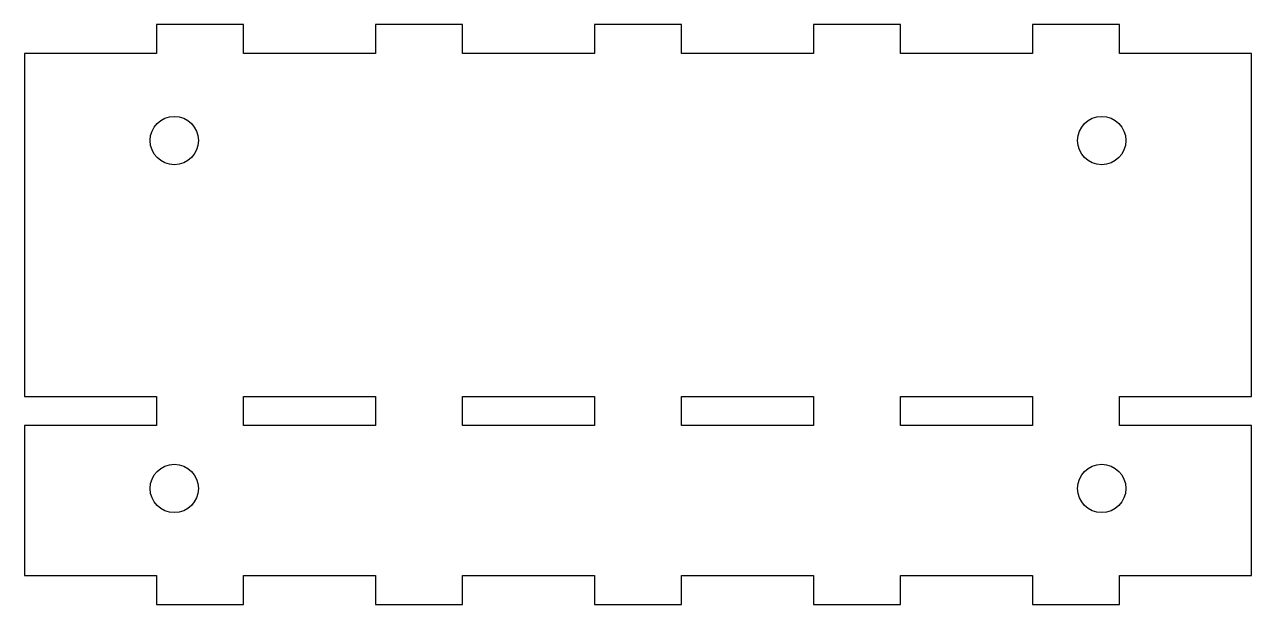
# Model space of a CAD drawing. Header units: millimetres. Extents: x -64 to 63, y -57 to 3.
import ezdxf

# ---------------------------------------------------------------- set-up
doc = ezdxf.new("R2010")
doc.units = ezdxf.units.MM
doc.layers.get('0').update_dxf_attribs({"linetype": 'CONTINUOUS'})

msp = doc.modelspace()

# ---------------------------------------------------------------- linework, layer by layer
for points in [[(27.17, -54), (40.83, -54), (40.83, -57), (49.83, -57), (49.83, -54), (63.5, -54), (63.5, -38.5), (49.83, -38.5), (49.83, -35.5), (63.5, -35.5), (63.5, 0), (49.83, 0), (49.83, 3), (40.83, 3), (40.83, 0), (27.17, 0), (27.17, 3), (18.17, 3), (18.17, 0), (4.5, 0), (4.5, 3), (-4.5, 3), (-4.5, 0), (-18.17, 0), (-18.17, 3), (-27.17, 3), (-27.17, 0), (-40.83, 0), (-40.83, 3), (-49.83, 3), (-49.83, 0), (-63.5, 0), (-63.5, -35.5), (-49.83, -35.5), (-49.83, -38.5), (-63.5, -38.5), (-63.5, -54), (-49.83, -54), (-49.83, -57), (-40.83, -57), (-40.83, -54), (-27.17, -54), (-27.17, -57), (-18.17, -57), (-18.17, -54), (-4.5, -54), (-4.5, -57), (4.5, -57), (4.5, -54), (18.17, -54), (18.17, -57), (27.17, -57)], [(-40.83, -38.5), (-40.83, -35.5), (-27.17, -35.5), (-27.17, -38.5)], [(-18.17, -38.5), (-18.17, -35.5), (-4.5, -35.5), (-4.5, -38.5)], [(4.5, -38.5), (4.5, -35.5), (18.17, -35.5), (18.17, -38.5)], [(27.17, -38.5), (27.17, -35.5), (40.83, -35.5), (40.83, -38.5)]]:
    msp.add_lwpolyline(points, close=True)
for centre in [(-48, -9), (48, -9), (-48, -45), (48, -45)]:
    msp.add_circle(centre, 2.5)

doc.saveas('drawing.dxf')
